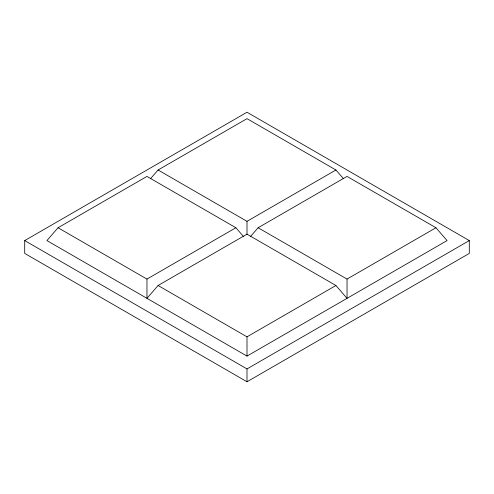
<?xml version="1.0" encoding="UTF-8"?>
<svg xmlns="http://www.w3.org/2000/svg" width="494" height="494" viewBox="0 0 494 494"><rect width="100%" height="100%" fill="white"/><g stroke="black" fill="none" stroke-linecap="round" stroke-linejoin="round"><path stroke-width="0.74" d="M243.462 236.496L235.885 227.746L146.965 176.414L58.045 227.746L46.93 240.584L247 356.094L447.07 240.584L435.955 227.746L347.035 176.414L258.115 227.746L250.538 236.496M150.503 178.742L158.08 169.992L247 118.659L335.92 169.992L343.497 178.742M258.115 227.746L347.035 279.085L347.035 298.339L335.92 285.501L247 234.168L158.08 285.501L146.965 298.339L146.965 279.085L58.045 227.746M24.7 240.584L247 112.237L469.3 240.584L469.3 253.416L247 381.763L24.7 253.416L24.7 240.584L247 368.925L469.3 240.584M146.965 279.085L235.885 227.746M158.08 169.992L247 221.331L335.92 169.992M158.08 285.501L247 336.84L335.92 285.501M347.035 279.085L435.955 227.746M247 221.331L247 234.422M247 336.84L247 356.094M247 368.925L247 381.763"/></g></svg>
